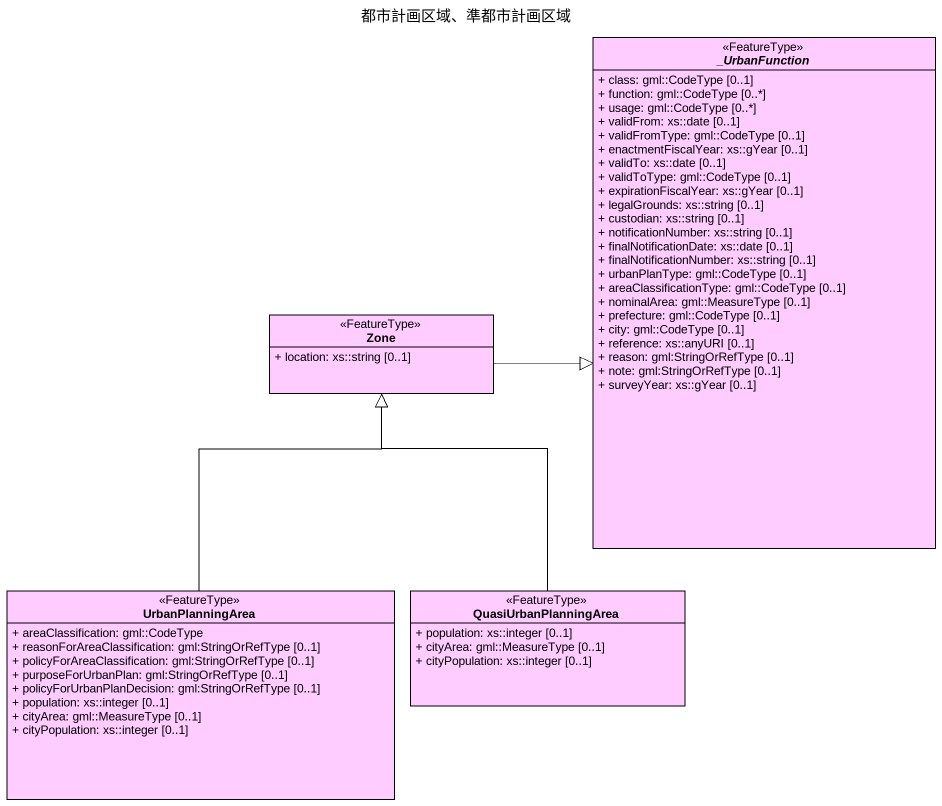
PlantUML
@startuml
title 都市計画区域、準都市計画区域
hide circle
hide empty members
skinparam classAttributeIconSize 0
abstract class "_UrbanFunction" as UrbanFunction <<FeatureType>> #FFCCFF {
  + class: gml::CodeType [0..1]
  + function: gml::CodeType [0..*]
  + usage: gml::CodeType [0..*]
  + validFrom: xs::date [0..1]
  + validFromType: gml::CodeType [0..1]
  + enactmentFiscalYear: xs::gYear [0..1]
  + validTo: xs::date [0..1]
  + validToType: gml::CodeType [0..1]
  + expirationFiscalYear: xs::gYear [0..1]
  + legalGrounds: xs::string [0..1]
  + custodian: xs::string [0..1]
  + notificationNumber: xs::string [0..1]
  + finalNotificationDate: xs::date [0..1]
  + finalNotificationNumber: xs::string [0..1]
  + urbanPlanType: gml::CodeType [0..1]
  + areaClassificationType: gml::CodeType [0..1]
  + nominalArea: gml::MeasureType [0..1]
  + prefecture: gml::CodeType [0..1]
  + city: gml::CodeType [0..1]
  + reference: xs::anyURI [0..1]
  + reason: gml:StringOrRefType [0..1]
  + note: gml:StringOrRefType [0..1]
  + surveyYear: xs::gYear [0..1]
}
class Zone <<FeatureType>> #FFCCFF {
  + location: xs::string [0..1]
}
class UrbanPlanningArea <<FeatureType>> #FFCCFF {
  + areaClassification: gml::CodeType
  + reasonForAreaClassification: gml:StringOrRefType [0..1]
  + policyForAreaClassification: gml:StringOrRefType [0..1]
  + purposeForUrbanPlan: gml:StringOrRefType [0..1]
  + policyForUrbanPlanDecision: gml:StringOrRefType [0..1]
  + population: xs::integer [0..1]
  + cityArea: gml::MeasureType [0..1]
  + cityPopulation: xs::integer [0..1]
}
class QuasiUrbanPlanningArea <<FeatureType>> #FFCCFF {
  + population: xs::integer [0..1]
  + cityArea: gml::MeasureType [0..1]
  + cityPopulation: xs::integer [0..1]
}
Zone -right-|> UrbanFunction
UrbanPlanningArea -up-|> Zone
QuasiUrbanPlanningArea -up-|> Zone
@enduml
